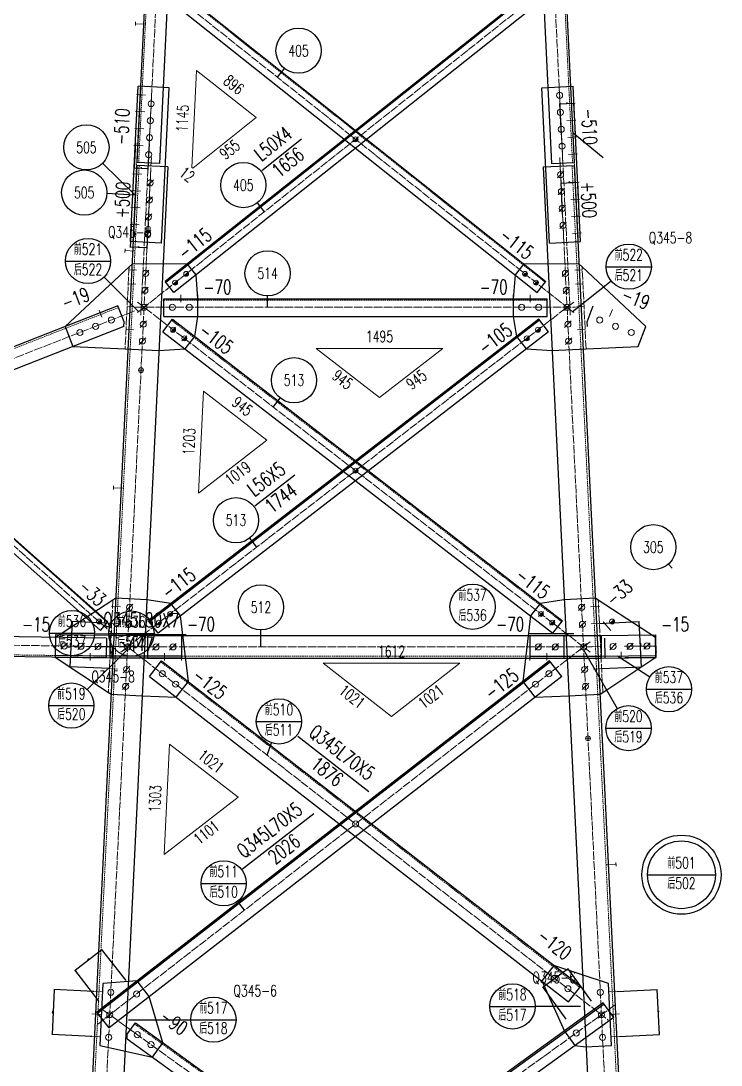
# Model space of a CAD drawing. Header units: millimetres. Extents: x -30246 to 2574, y -687 to 14024.
# Drawn here: x -25378 to -22903, y 3045 to 6739 of the extents above; entities that cross this region are included whole.
import ezdxf
from ezdxf.enums import TextEntityAlignment as Align

# ---------------------------------------------------------------- set-up
doc = ezdxf.new("R2010")
doc.units = ezdxf.units.MM
doc.header["$LTSCALE"] = 20
doc.header["$PDMODE"] = 1
doc.linetypes.add('DASHDOT2X', pattern=[1.75, 1.5, -0.125, 0, -0.125])
doc.linetypes.add('HIDDEN', pattern=[0.375, 0.25, -0.125])
for name, color, linetype, lineweight in [('1', 7, 'Continuous', 25), ('10', 7, 'DASHDOT2X', 13), ('11', 1, 'Continuous', 13), ('2', 1, 'HIDDEN', 13), ('5', 7, 'Continuous', 13), ('6', 30, 'Continuous', 13), ('7', 3, 'DASHDOT2X', 13), ('8', 6, 'DASHDOT2X', 13)]:
    doc.layers.add(name, color=color, linetype=linetype, lineweight=lineweight)
doc.styles.get("Standard").update_dxf_attribs({"font": 'simplex', "width": 0.7, "bigfont": 'gbhzfs.shx'})
doc.dimstyles.new('dimStyle3', dxfattribs={"dimtxt": 2.5, "dimasz": 1, "dimexe": 1.25, "dimexo": 0, "dimgap": 0.63, "dimtad": 1, "dimzin": 0, "dimdsep": 46, "dimtxsty": 'standard', "dimblk": 'ARCHTICK', "dimblk1": 'ARCHTICK', "dimblk2": 'ARCHTICK', "dimcen": 0.09, "dimadec": 0, "dimazin": 0, "dimtfac": 1, "dimtdec": 1, "dimtmove": 2, "dimatfit": 3, "dimfxl": 0, "dimtolj": 1, "dimtzin": 0, "dimarcsym": 0})
doc.dimstyles.get("Standard").update_dxf_attribs({"dimtxt": 2.5, "dimasz": 1, "dimexe": 1.25, "dimexo": 0, "dimgap": 0.63, "dimtad": 1, "dimzin": 0, "dimdsep": 46, "dimtxsty": 'standard', "dimblk": 'ARCHTICK', "dimblk1": 'ARCHTICK', "dimblk2": 'ARCHTICK', "dimcen": 0.09, "dimadec": 0, "dimazin": 0, "dimtfac": 1, "dimtdec": 1, "dimtix": 1, "dimtmove": 2, "dimatfit": 3, "dimfxl": 0, "dimtolj": 1, "dimtzin": 0, "dimarcsym": 0})

# ---------------------------------------------------------------- blocks, each defined once
blk = doc.blocks.new('_ArchTick')
at = {"color": 0, "linetype": 'ByBlock', "const_width": 0.15}
blk.add_lwpolyline([(-0.5, -0.5), (0.5, 0.5)], dxfattribs=at)
blk = doc.blocks.new('*D21')
at = {"layer": '11', "color": 0, "lineweight": -2}
for p, q in [((-24986.6, 6028.9), (-24991, 5937.7)), ((-24927.7, 6026), (-24932.1, 5934.9)), ((-24932, 5936.1), (-24991, 5939))]:
    blk.add_line(p, q, dxfattribs=at)
at = {"layer": 'Defpoints', "color": 0}
for p in [(-24986.6, 6028.9), (-24927.7, 6026), (-24991, 5939)]:
    blk.add_point(p, dxfattribs=at)
at = {"layer": '11', "color": 0, "lineweight": -2}
for p, rotation in [((-24991, 5939), 177.2216776557012), ((-24932, 5936.1), 357.2216776557012)]:
    blk.add_blockref('_ArchTick', p, dxfattribs=dict(at, rotation=rotation))
at = {"layer": '11', "color": 0, "insert": (-24961.4, 5939.4), "char_height": 2.5, "attachment_point": 5, "rotation": 357.2217}
blk.add_mtext('\\A1;59', dxfattribs=at)
blk = doc.blocks.new('*D22')
at = {"layer": '11', "color": 0, "lineweight": -2}
for p, q in [((-24973, 6308.5), (-24977.4, 6217.4)), ((-24924.1, 6306.2), (-24928.5, 6215)), ((-24928.5, 6216.3), (-24977.4, 6218.7))]:
    blk.add_line(p, q, dxfattribs=at)
at = {"layer": 'Defpoints', "color": 0}
for p in [(-24973, 6308.5), (-24924.1, 6306.2), (-24977.4, 6218.7)]:
    blk.add_point(p, dxfattribs=at)
at = {"layer": '11', "color": 0, "lineweight": -2}
for p, rotation in [((-24977.4, 6218.7), 177.2216776557026), ((-24928.5, 6216.3), 357.2216776557025)]:
    blk.add_blockref('_ArchTick', p, dxfattribs=dict(at, rotation=rotation))
at = {"layer": '11', "color": 0, "insert": (-24952.8, 6219.3), "char_height": 2.5, "attachment_point": 5, "rotation": 357.2217}
blk.add_mtext('\\A1;49', dxfattribs=at)
blk = doc.blocks.new('*D30')
at = {"layer": '11', "color": 0, "lineweight": -2}
for p, q in [((-25145.3, 4527), (-25054, 4525.7)), ((-25055.3, 4525.7), (-25055.8, 4485.7)), ((-25145.9, 4487), (-25054.6, 4485.7))]:
    blk.add_line(p, q, dxfattribs=at)
at = {"layer": 'Defpoints', "color": 0}
for p in [(-25145.3, 4527), (-25145.9, 4487), (-25055.8, 4485.7)]:
    blk.add_point(p, dxfattribs=at)
at = {"layer": '11', "color": 0, "lineweight": -2}
for p, rotation in [((-25055.3, 4525.7), 89.18627831523537), ((-25055.8, 4485.7), 269.1862783152354)]:
    blk.add_blockref('_ArchTick', p, dxfattribs=dict(at, rotation=rotation))
at = {"layer": '11', "color": 0, "insert": (-25057.4, 4505.7), "char_height": 2.5, "attachment_point": 5, "rotation": 89.1863}
blk.add_mtext('\\A1;40', dxfattribs=at)
blk = doc.blocks.new('*D35')
at = {"layer": '11', "color": 0, "lineweight": -2}
for p, q in [((-24986.6, 6028.9), (-24991, 5937.7)), ((-24927.7, 6026), (-24932.1, 5934.9)), ((-24932, 5936.1), (-24991, 5939))]:
    blk.add_line(p, q, dxfattribs=at)
at = {"layer": 'Defpoints', "color": 0}
for p in [(-24986.6, 6028.9), (-24927.7, 6026), (-24991, 5939)]:
    blk.add_point(p, dxfattribs=at)
at = {"layer": '11', "color": 0, "lineweight": -2}
for p, rotation in [((-24991, 5939), 177.2216776557012), ((-24932, 5936.1), 357.2216776557012)]:
    blk.add_blockref('_ArchTick', p, dxfattribs=dict(at, rotation=rotation))
at = {"layer": '11', "color": 0, "insert": (-24961.4, 5939.4), "char_height": 2.5, "attachment_point": 5, "rotation": 357.2217}
blk.add_mtext('\\A1;59', dxfattribs=at)
blk = doc.blocks.new('*D36')
at = {"layer": '11', "color": 0, "lineweight": -2}
for p, q in [((-24973, 6308.5), (-24977.4, 6217.4)), ((-24924.1, 6306.2), (-24928.5, 6215)), ((-24928.5, 6216.3), (-24977.4, 6218.7))]:
    blk.add_line(p, q, dxfattribs=at)
at = {"layer": 'Defpoints', "color": 0}
for p in [(-24973, 6308.5), (-24924.1, 6306.2), (-24977.4, 6218.7)]:
    blk.add_point(p, dxfattribs=at)
at = {"layer": '11', "color": 0, "lineweight": -2}
for p, rotation in [((-24977.4, 6218.7), 177.2216776557026), ((-24928.5, 6216.3), 357.2216776557025)]:
    blk.add_blockref('_ArchTick', p, dxfattribs=dict(at, rotation=rotation))
at = {"layer": '11', "color": 0, "insert": (-24952.8, 6219.3), "char_height": 2.5, "attachment_point": 5, "rotation": 357.2217}
blk.add_mtext('\\A1;49', dxfattribs=at)
blk = doc.blocks.new('LS_SIDE')
blk.add_line((-1, 0), (2, 0))
blk = doc.blocks.new('M20X55')
blk.add_line((-1.06, -1.06), (1.06, 1.06))
blk.add_circle((0, 0), 1)
blk = doc.blocks.new('M20X45')
blk.add_circle((0, 0), 1)
blk = doc.blocks.new('M16X40')
blk.add_line((-0.71, -0.71), (0.71, 0.71))
blk.add_circle((0, 0), 1)
for radius in [0.8, 0.6, 0.4, 0.2]:
    blk.add_arc((0, 0), radius, 225, 45)
blk = doc.blocks.new('M16X50')
blk.add_line((-1, -1), (1, 1))
blk.add_circle((0, 0), 1)
for radius in [0.8, 0.6, 0.4, 0.2]:
    blk.add_arc((0, 0), radius, 225, 45)
blk = doc.blocks.new('NAIL_SIDE')
for p, q in [((0, 0), (4, 0)), ((4, 0.75), (4, -0.75))]:
    blk.add_line(p, q)
blk = doc.blocks.new('NAIL_FRONT')
for p, q in [((-1, 0), (1, 0)), ((0, 0), (0, -1))]:
    blk.add_line(p, q)
blk.add_circle((0, 0), 1)
blk = doc.blocks.new('*D65')
at = {"layer": '11', "color": 0, "lineweight": -2}
for p, q in [((-25196.4, 4614.6), (-25204.2, 4454.7)), ((-25056.6, 4607.8), (-25197.7, 4614.6)), ((-25064.3, 4448), (-25205.4, 4454.8))]:
    blk.add_line(p, q, dxfattribs=at)
at = {"layer": 'Defpoints', "color": 0}
for p in [(-25056.6, 4607.8), (-25204.2, 4454.7), (-25064.3, 4448)]:
    blk.add_point(p, dxfattribs=at)
at = {"layer": '11', "color": 0, "lineweight": -2}
for p, rotation in [((-25196.4, 4614.6), 87.22167601369665), ((-25204.2, 4454.7), 267.2216760136966)]:
    blk.add_blockref('_ArchTick', p, dxfattribs=dict(at, rotation=rotation))
at = {"layer": '11', "color": 0, "insert": (-25202.2, 4534.7), "char_height": 2.5, "attachment_point": 5, "rotation": 87.2217}
blk.add_mtext('\\A1;80×2', dxfattribs=at)
blk = doc.blocks.new('*D71')
at = {"layer": '11', "color": 0, "lineweight": -2}
for p, q in [((-23332.9, 4607.8), (-23191.8, 4614.6)), ((-23193, 4614.6), (-23185.3, 4454.7)), ((-23325.1, 4448), (-23184, 4454.8))]:
    blk.add_line(p, q, dxfattribs=at)
at = {"layer": 'Defpoints', "color": 0}
for p in [(-23332.9, 4607.8), (-23325.1, 4448), (-23185.3, 4454.7)]:
    blk.add_point(p, dxfattribs=at)
at = {"layer": '11', "color": 0, "lineweight": -2}
for p, rotation in [((-23193, 4614.6), 92.77832398630339), ((-23185.3, 4454.7), 272.7783239863034)]:
    blk.add_blockref('_ArchTick', p, dxfattribs=dict(at, rotation=rotation))
at = {"layer": '11', "color": 0, "insert": (-23187.2, 4534.7), "char_height": 2.5, "attachment_point": 5, "rotation": 272.7783}
blk.add_mtext('\\A1;80×2', dxfattribs=at)
blk = doc.blocks.new('*D74')
at = {"layer": '11', "color": 0, "lineweight": -2}
for p, q in [((-25259.6, 3313), (-25267.3, 3153.2)), ((-25119.7, 3306.2), (-25260.8, 3313.1)), ((-25127.5, 3146.4), (-25268.6, 3153.3))]:
    blk.add_line(p, q, dxfattribs=at)
at = {"layer": 'Defpoints', "color": 0}
for p in [(-25119.7, 3306.2), (-25267.3, 3153.2), (-25127.5, 3146.4)]:
    blk.add_point(p, dxfattribs=at)
at = {"layer": '11', "color": 0, "lineweight": -2}
for p, rotation in [((-25259.6, 3313), 87.22167601369665), ((-25267.3, 3153.2), 267.2216760136966)]:
    blk.add_blockref('_ArchTick', p, dxfattribs=dict(at, rotation=rotation))
at = {"layer": '11', "color": 0, "insert": (-25265.4, 3233.2), "char_height": 2.5, "attachment_point": 5, "rotation": 87.2217}
blk.add_mtext('\\A1;80×2', dxfattribs=at)
blk = doc.blocks.new('*D83')
at = {"layer": '11', "color": 0, "lineweight": -2}
for p, q in [((-23269.7, 3306.2), (-23128.6, 3313.1)), ((-23129.9, 3313), (-23122.1, 3153.2)), ((-23262, 3146.4), (-23120.9, 3153.3))]:
    blk.add_line(p, q, dxfattribs=at)
at = {"layer": 'Defpoints', "color": 0}
for p in [(-23269.7, 3306.2), (-23262, 3146.4), (-23122.1, 3153.2)]:
    blk.add_point(p, dxfattribs=at)
at = {"layer": '11', "color": 0, "lineweight": -2}
for p, rotation in [((-23129.9, 3313), 92.77832398630339), ((-23122.1, 3153.2), 272.7783239863034)]:
    blk.add_blockref('_ArchTick', p, dxfattribs=dict(at, rotation=rotation))
at = {"layer": '11', "color": 0, "insert": (-23124.1, 3233.2), "char_height": 2.5, "attachment_point": 5, "rotation": 272.7783}
blk.add_mtext('\\A1;80×2', dxfattribs=at)
blk = doc.blocks.new('*D84')
at = {"layer": '11', "color": 0, "lineweight": -2}
for p, q in [((-23442.9, 3385.5), (-23532.1, 3321.1)), ((-23360.9, 3272.1), (-23443.6, 3386.5)), ((-23450.1, 3207.6), (-23532.8, 3322.1))]:
    blk.add_line(p, q, dxfattribs=at)
at = {"layer": 'Defpoints', "color": 0}
for p in [(-23532.1, 3321.1), (-23360.9, 3272.1), (-23450.1, 3207.6)]:
    blk.add_point(p, dxfattribs=at)
at = {"layer": '11', "color": 0, "lineweight": -2}
for p, rotation in [((-23442.9, 3385.5), 35.85329958112441), ((-23532.1, 3321.1), 215.8532995811244)]:
    blk.add_blockref('_ArchTick', p, dxfattribs=dict(at, rotation=rotation))
at = {"layer": '11', "color": 0, "insert": (-23488.6, 3354.8), "char_height": 2.5, "attachment_point": 5, "rotation": 35.8533}
blk.add_mtext('\\A1;110', dxfattribs=at)

msp = doc.modelspace()

# ---------------------------------------------------------------- linework, layer by layer
at = {"layer": '1'}
for p, q in [((-24733.22436, 11064.53196), (-24967.44143, 6238.19411)), ((-24653.31839, 11060.65421), (-24887.53547, 6234.31635)), ((-23736.13657, 11060.65421), (-23501.9195, 6234.31635)), ((-23656.23061, 11064.53196), (-23422.01353, 6238.19411)), ((-23571.28554, 6847.772), (-24867.7319, 5817.49111)), ((-23568.79691, 6844.64044), (-24865.24326, 5814.35955)), ((-24818.16137, 6847.77164), (-23521.71255, 5817.49057)), ((-24849.26933, 6808.62711), (-23552.82051, 5778.34603)), ((-23540.17759, 6808.62747), (-24836.62395, 5778.34658)), ((-24471.00754, 6539.95738), (-24446.12118, 6571.27301)), ((-24989.98226, 5958.95847), (-24963.32273, 6508.31197)), ((-24989.98226, 5958.95847), (-24963.32273, 6508.31197)), ((-24853.45203, 6502.98007), (-24963.32273, 6508.31197)), ((-24853.45203, 6502.98007), (-24963.32273, 6508.31197)), ((-24880.11156, 5953.62657), (-24853.45203, 6502.98007)), ((-24880.11156, 5953.62657), (-24853.45203, 6502.98007)), ((-23536.00294, 6502.98007), (-23426.13224, 6508.31197)), ((-23536.00294, 6502.98007), (-23426.13224, 6508.31197)), ((-23509.34341, 5953.62657), (-23536.00294, 6502.98007)), ((-23509.34341, 5953.62657), (-23536.00294, 6502.98007)), ((-23399.47271, 5958.95847), (-23426.13224, 6508.31197)), ((-23399.47271, 5958.95847), (-23426.13224, 6508.31197)), ((-24525.76837, 6210.59345), (-24385.63101, 6321.96006)), ((-23426.12497, 6343.11815), (-23319.39001, 6255.87413)), ((-23426.12497, 6343.11815), (-23319.39001, 6255.87413)), ((-24967.92615, 6228.20586), (-25244.10393, 537.21492)), ((-24858.05545, 6222.87395), (-25134.23323, 531.88301)), ((-24973.99381, 6123.37675), (-25088.8805, 6235.92871)), ((-24858.05545, 6222.87395), (-24967.92615, 6228.20586)), ((-24887.53547, 6234.31635), (-24967.44143, 6238.19411)), ((-23531.39951, 6222.87395), (-23421.52881, 6228.20586)), ((-23531.39951, 6222.87395), (-23255.22174, 531.88301)), ((-23501.9195, 6234.31635), (-23422.01353, 6238.19411)), ((-23421.52881, 6228.20586), (-23145.35104, 537.21492)), ((-24973.99381, 6123.37675), (-25073.87626, 6128.22394)), ((-24516.87197, 6064.38519), (-24541.75836, 6095.7008)), ((-24880.11156, 5953.62657), (-24989.98226, 5958.95847)), ((-24880.11156, 5953.62657), (-24989.98226, 5958.95847)), ((-23509.34341, 5953.62657), (-23399.47271, 5958.95847)), ((-23509.34341, 5953.62657), (-23399.47271, 5958.95847)), ((-25220.42784, 5889.83567), (-25060.42784, 5889.83567)), ((-24984.89132, 5878.61727), (-24995.3783, 5868.82501)), ((-24789.45334, 5879.70649), (-24984.89132, 5878.61727)), ((-24758.34538, 5840.56195), (-24789.45334, 5879.70649)), ((-23600.00163, 5879.70649), (-23631.10959, 5840.56195)), ((-23404.56365, 5878.61727), (-23600.00163, 5879.70649)), ((-23394.07667, 5868.82501), (-23404.56365, 5878.61727)), ((-24995.3783, 5868.82501), (-25221.23453, 5657.93082)), ((-24752.22088, 5756.36999), (-24758.34538, 5840.56195)), ((-23631.10959, 5840.56195), (-23637.23409, 5756.36999)), ((-23168.22043, 5657.93082), (-23394.07667, 5868.82501)), ((-23309.02713, 5869.83567), (-23149.02713, 5869.83567)), ((-24960.42784, 5709.83567), (-25083.8593, 5833.26713)), ((-24836.62395, 5778.34658), (-24867.7319, 5817.49111)), ((-23552.82051, 5778.34603), (-23521.71255, 5817.49057)), ((-23429.02713, 5709.83567), (-23291.49663, 5819.86007)), ((-24505.72484, 5726.36999), (-24505.72484, 5766.36999)), ((-25034.90241, 5730.84684), (-27771.83954, 4655.59176)), ((-25013.10053, 5674.98069), (-25034.90241, 5730.84684)), ((-24872.22088, 5756.36999), (-23517.23409, 5756.36999)), ((-24872.22088, 5693.36999), (-24872.22088, 5756.36999)), ((-24752.22088, 5693.36999), (-24752.22088, 5756.36999)), ((-23637.23409, 5756.36999), (-23637.23409, 5693.36999)), ((-23517.23409, 5693.36999), (-23517.23409, 5756.36999)), ((-23376.35444, 5674.98069), (-23354.55256, 5730.84684)), ((-24872.22088, 5693.36999), (-23517.23409, 5693.36999)), ((-24762.9521, 5623.07431), (-24752.22088, 5693.36999)), ((-23637.23409, 5693.36999), (-23626.50287, 5623.07431)), ((-25014.14886, 5658.46099), (-27700.95243, 4602.90178)), ((-25221.23453, 5657.93082), (-25193.88921, 5588.09363)), ((-25014.14886, 5658.46099), (-25013.10053, 5674.98069)), ((-23547.42012, 5684.27772), (-24926.68976, 4617.461)), ((-23544.36106, 5680.32271), (-24923.6307, 4613.50599)), ((-24876.29636, 5639.98158), (-24842.03485, 5684.27772)), ((-24842.03485, 5684.27772), (-23462.76521, 4617.461)), ((-23513.15861, 5639.98158), (-23547.42012, 5684.27772)), ((-23375.30611, 5658.46099), (-23376.35444, 5674.98069)), ((-23195.56575, 5588.09363), (-23168.22043, 5657.93082)), ((-23513.15861, 5639.98158), (-24892.42825, 4573.16485)), ((-24876.29636, 5639.98158), (-23497.02672, 4573.16485)), ((-24797.2134, 5578.77843), (-24762.9521, 5623.07431)), ((-23626.50287, 5623.07431), (-23592.24157, 5578.77843)), ((-25193.88921, 5588.09363), (-25009.4271, 5579.33162)), ((-25009.4271, 5579.33162), (-24889.56219, 5573.638)), ((-24889.56219, 5573.638), (-24797.2134, 5578.77843)), ((-23592.24157, 5578.77843), (-23499.89278, 5573.638)), ((-23499.89278, 5573.638), (-23380.02786, 5579.33162)), ((-23380.02786, 5579.33162), (-23195.56575, 5588.09363)), ((-24485.72584, 5373.28708), (-24461.25333, 5404.92719)), ((-25927.1831, 5371.69481), (-25072.10563, 4610.72732)), ((-25925.19764, 5373.93968), (-25070.12016, 4612.97219)), ((-25951.6705, 5344.00813), (-25096.59303, 4583.04064)), ((-24551.00259, 5024.34995), (-24409.41312, 5133.86444)), ((-24544.02927, 4878.03736), (-24568.50178, 4909.67747)), ((-23075.7356, 4803.01542), (-23089.03165, 4817.9558)), ((-25042.22531, 4697.17822), (-25052.56379, 4690.44581)), ((-24932.35461, 4691.84631), (-25042.22531, 4697.17822)), ((-24847.5895, 4678.64228), (-24932.35461, 4691.84631)), ((-23457.10036, 4691.84631), (-23541.86547, 4678.64228)), ((-23347.22966, 4697.17822), (-23457.10036, 4691.84631)), ((-23336.89118, 4690.44581), (-23347.22966, 4697.17822)), ((-25052.56379, 4690.44581), (-25255.11153, 4558.54696)), ((-24813.32799, 4634.34613), (-24847.5895, 4678.64228)), ((-23541.86547, 4678.64228), (-23576.12698, 4634.34613)), ((-23134.34343, 4558.54696), (-23336.89118, 4690.44581)), ((-24892.42825, 4573.16485), (-24926.68976, 4617.461)), ((-24785.60094, 4402.23387), (-24813.32799, 4634.34613)), ((-23576.12698, 4634.34613), (-23603.85403, 4402.23387)), ((-23497.02672, 4573.16485), (-23462.76521, 4617.461)), ((-25075.08089, 4556.00706), (-28096.24026, 4598.28609)), ((-25096.59303, 4583.04064), (-25070.12016, 4612.97219)), ((-24529.04621, 4524.95446), (-24529.04621, 4584.95446)), ((-23292.86194, 4583.04064), (-23319.3348, 4612.97219)), ((-25277.04094, 4573.84038), (-25117.04094, 4573.84038)), ((-25255.14171, 4567.65251), (-25256.27784, 4487.66086)), ((-25255.11153, 4558.54696), (-25256.09835, 4488.55391)), ((-25061.74821, 4564.9461), (-25255.14171, 4567.65251)), ((-25113.04917, 4572.66497), (-24794.0804, 4568.20122)), ((-25075.08089, 4556.00706), (-25076.075, 4486.01437)), ((-25067.13434, 4571.95446), (-24907.13434, 4571.95446)), ((-24810.38434, 4564.95446), (-25062.88434, 4564.95446)), ((-25062.88434, 4564.95446), (-25062.88434, 4484.95446)), ((-25061.74821, 4564.9461), (-25062.88434, 4484.95446)), ((-24930.5243, 4564.95446), (-23458.93066, 4564.95446)), ((-24930.5243, 4564.95446), (-24930.5243, 4484.95446)), ((-24810.38434, 4564.95446), (-24810.38434, 4484.95446)), ((-23583.32063, 4571.95446), (-23423.32063, 4571.95446)), ((-23579.07063, 4564.95446), (-23326.57063, 4564.95446)), ((-23579.07063, 4564.95446), (-23579.07063, 4484.95446)), ((-23458.93066, 4564.95446), (-23458.93066, 4484.95446)), ((-23327.70676, 4564.9461), (-23134.31326, 4567.65251)), ((-23327.70676, 4564.9461), (-23326.57063, 4484.95446)), ((-23326.57063, 4564.95446), (-23326.57063, 4484.95446)), ((-23314.37408, 4556.00706), (-23313.37996, 4486.01437)), ((-23133.35661, 4488.55391), (-23134.34343, 4558.54696)), ((-23134.31326, 4567.65251), (-23133.17713, 4487.66086)), ((-25076.075, 4486.01437), (-28097.23437, 4528.2934)), ((-24999.44234, 4517.36494), (-25142.87379, 4373.93348)), ((-23390.01263, 4517.36494), (-23269.70375, 4306.82439)), ((-25062.88434, 4484.95446), (-25256.27784, 4487.66086)), ((-25062.78493, 4491.95372), (-25256.17843, 4494.66013)), ((-25256.09835, 4488.55391), (-25068.4052, 4364.01375)), ((-23509.11598, 4475.88587), (-25108.8581, 3232.64744)), ((-23506.04783, 4471.93791), (-25105.78995, 3228.69948)), ((-24810.38434, 4491.95446), (-25062.88434, 4491.95446)), ((-24810.38434, 4484.95446), (-25062.88434, 4484.95446)), ((-24930.5243, 4484.95446), (-23458.93066, 4484.95446)), ((-24923.30225, 4420.61484), (-24880.34809, 4475.88635)), ((-24880.34809, 4475.88635), (-23399.0427, 3324.69242)), ((-23579.07063, 4491.95446), (-23326.57063, 4491.95446)), ((-23579.07063, 4484.95446), (-23326.57063, 4484.95446)), ((-23466.16183, 4420.61437), (-23509.11598, 4475.88587)), ((-23326.67004, 4491.95372), (-23133.27654, 4494.66013)), ((-23326.57063, 4484.95446), (-23133.17713, 4487.66086)), ((-23321.04977, 4364.01375), (-23133.35661, 4488.55391)), ((-23268.65199, 4492.76565), (-23154.16892, 4418.73637)), ((-23466.16183, 4420.61437), (-25065.90395, 3177.37594)), ((-24923.30225, 4420.61484), (-23441.99686, 3269.42091)), ((-24828.55501, 4346.96246), (-24785.60094, 4402.23387)), ((-23603.85403, 4402.23387), (-23560.89996, 4346.96246)), ((-25068.4052, 4364.01375), (-25058.70575, 4357.57788)), ((-23330.74921, 4357.57788), (-23321.04977, 4364.01375)), ((-23166.99046, 4375.29612), (-23006.99046, 4375.29612)), ((-25058.70575, 4357.57788), (-24948.83505, 4352.24597)), ((-24948.83505, 4352.24597), (-24828.55501, 4346.96246)), ((-23560.89996, 4346.96246), (-23440.61991, 4352.24597)), ((-23440.61991, 4352.24597), (-23330.74921, 4357.57788)), ((-25279.44234, 4317.36494), (-25119.44234, 4317.36494)), ((-24545.52073, 4261.15438), (-24385.52073, 4261.15438)), ((-23310.01263, 4237.36494), (-23150.01263, 4237.36494)), ((-24507.57271, 4141.85798), (-24492.11674, 4185.70471)), ((-24399.19492, 4209.60938), (-24147.31474, 4013.86114)), ((-24594.63377, 3739.92697), (-24342.75371, 3935.67537)), ((-23162.78263, 3718.87271), (-22922.78263, 3718.87271)), ((-24740.95955, 3688.38193), (-24580.95955, 3688.38193)), ((-24587.32379, 3593.63081), (-24611.86904, 3625.21452)), ((-23493.79387, 3398.32812), (-23536.74803, 3343.05661)), ((-23301.13579, 3334.74582), (-23493.79387, 3398.32812)), ((-25088.31918, 3334.74582), (-25098.98299, 3115.00442)), ((-24966.70209, 3343.11927), (-25088.31918, 3334.74582)), ((-24923.74778, 3287.84756), (-24966.70209, 3343.11927)), ((-23536.74803, 3343.05661), (-23456.81165, 3165.72402)), ((-23441.99686, 3269.42091), (-23399.0427, 3324.69242)), ((-23290.47197, 3115.00442), (-23301.13579, 3334.74582)), ((-24875.90612, 3124.73669), (-24923.74778, 3287.84756)), ((-23319.02448, 3265.30791), (-25168.73534, 1928.63161)), ((-23316.09591, 3261.25532), (-25165.80678, 1924.57901)), ((-23720.07602, 3253.06056), (-23560.07602, 3253.06056)), ((-23400.07602, 3253.06056), (-23560.07602, 3253.06056)), ((-23282.12453, 3214.24526), (-23319.02448, 3265.30791)), ((-23282.12453, 3214.24526), (-25131.8354, 1877.56896)), ((-25065.90395, 3177.37594), (-25108.8581, 3232.64744)), ((-25001.86826, 3155.3069), (-24973.16831, 3195.0223)), ((-24997.08422, 3206.05789), (-24777.08422, 3206.05789)), ((-24973.16831, 3195.0223), (-23338.24477, 2013.56005)), ((-24777.08422, 3206.05789), (-24617.08422, 3206.05789)), ((-25001.96307, 3138.10251), (-25001.86826, 3155.3069)), ((-23456.81165, 3165.72402), (-23419.90341, 3114.64989)), ((-25098.98299, 3115.00442), (-24912.80607, 3073.67404)), ((-25001.96307, 3138.10251), (-23375.14471, 1962.4974)), ((-24912.80607, 3073.67404), (-24875.90612, 3124.73669)), ((-23419.90341, 3114.64989), (-23380.36618, 3110.64194)), ((-23380.36618, 3110.64194), (-23290.47197, 3115.00442))]:
    msp.add_line(p, q, dxfattribs=at)
for centre, radius in [((-24396.34844, 6633.90428), 80), ((-25146.02673, 6291.91361), 80), ((-25153.78223, 6132.10169), 80), ((-24591.53115, 6158.33202), 80), ((-25140.42784, 5889.83567), 80), ((-23229.02713, 5869.83567), 80), ((-24505.72484, 5846.36999), 80), ((-24412.30831, 5468.2074), 80), ((-24617.44681, 4972.95767), 80), ((-23142.21583, 4877.71735), 80), ((-24529.04621, 4664.95446), 80), ((-23781.2499, 4666.78004), 80), ((-25197.04094, 4573.84038), 80), ((-24987.13434, 4571.95446), 80), ((-23086.99046, 4375.29612), 80), ((-25199.44234, 4317.36494), 80), ((-24465.52073, 4261.15438), 80), ((-23230.01263, 4237.36494), 80), ((-23042.78263, 3718.87271), 140), ((-23042.78263, 3718.87271), 120), ((-24660.95955, 3688.38193), 80), ((-23640.07602, 3253.06056), 80), ((-24697.08422, 3206.05789), 80)]:
    msp.add_circle(centre, radius, dxfattribs=at)
at = {"layer": '10'}
for p, q in [((-23461.72445, 6231.26109), (-23475.53893, 6515.92609)), ((-23461.72445, 6231.26109), (-23475.53893, 6515.92609)), ((-24929.18455, 6201.29635), (-24915.37006, 6485.96135)), ((-24929.18455, 6201.29635), (-24915.37006, 6485.96135)), ((-24932.76843, 5921.14076), (-24918.95395, 6205.80575)), ((-24932.76843, 5921.14076), (-24918.95395, 6205.80575)), ((-23458.14054, 5951.1055), (-23471.95502, 6235.7705)), ((-23458.14054, 5951.1055), (-23471.95502, 6235.7705))]:
    msp.add_line(p, q, dxfattribs=at)
at = {"layer": '2'}
for p, q in [((-24727.23141, 11064.24113), (-24961.44849, 6237.90327)), ((-23662.22356, 11064.24113), (-23428.00648, 6237.90327)), ((-24820.65001, 6844.64008), (-23524.20119, 5814.359)), ((-24981.99167, 5958.5707), (-24955.33214, 6507.9242)), ((-24981.99167, 5958.5707), (-24955.33214, 6507.9242)), ((-23407.4633, 5958.5707), (-23434.12283, 6507.9242)), ((-23407.4633, 5958.5707), (-23434.12283, 6507.9242)), ((-24959.93556, 6227.81808), (-25236.11334, 536.82714)), ((-23429.51941, 6227.81808), (-23153.34163, 536.82714)), ((-24872.22088, 5751.36999), (-23517.23409, 5751.36999)), ((-25032.72222, 5725.26022), (-27769.65935, 4650.00514)), ((-24845.09391, 5680.32271), (-23465.82427, 4613.50599)), ((-25075.9898, 4492.01374), (-28097.14916, 4534.29277)), ((-24930.5243, 4491.95446), (-23458.93066, 4491.95446)), ((-24883.41625, 4471.93839), (-23402.11086, 3320.74445)), ((-24976.09687, 3190.96971), (-23341.17333, 2009.50746))]:
    msp.add_line(p, q, dxfattribs=at)
at = {"layer": '6'}
for points in [[(-24756.47889, 6564.28913), (-24773.13604, 6221.04758), (-24770.24117, 6218.8085), (-24545.99185, 6397.01618)], [(-23885.86126, 5580.8836), (-24334.3543, 5580.8836), (-24110.10927, 5407.43562)], [(-24732.62092, 5429.47144), (-24750.11346, 5069.04796), (-24508.37442, 5256.02464)], [(-23825.80398, 4467.00863), (-24309.27949, 4467.00863), (-24067.54158, 4279.14243)], [(-24851.88855, 4181.22193), (-24870.83709, 3790.76345), (-24610.15064, 3993.35574)]]:
    msp.add_lwpolyline(points, close=True, dxfattribs=at)
at = {"layer": '7'}
for p, q in [((-24691.81722, 11092.55782), (-24953.66328, 5696.88997)), ((-23697.63775, 11092.55782), (-23435.79169, 5696.88997)), ((-23469.61369, 6896.63728), (-24965.69694, 5707.70572)), ((-24919.83333, 6896.63688), (-23423.74737, 5707.70522)), ((-24916.53077, 6255.747), (-25196.44088, 487.84657)), ((-23472.9242, 6255.747), (-23193.01408, 487.84657)), ((-23423.50401, 5744.72438), (-25024.25438, 4506.60007)), ((-24972.22088, 5726.36999), (-23417.23409, 5726.36999)), ((-24965.95095, 5744.72438), (-23365.20059, 4506.60007)), ((-24975.60299, 5713.33713), (-27925.14354, 4554.55696)), ((-25960.79345, 5378.87241), (-25036.40191, 4556.21956)), ((-25030.64762, 4525.38242), (-28126.57252, 4568.70774)), ((-23365.2521, 4543.36294), (-25111.06879, 3186.60276)), ((-25030.5243, 4524.95446), (-23358.93066, 4524.95446)), ((-25024.21209, 4543.36338), (-23302.08083, 3205.01203)), ((-23277.13753, 3258.56376), (-25175.47949, 1886.74466)), ((-25088.0019, 3240.99236), (-23238.29103, 1904.31606))]:
    msp.add_line(p, q, dxfattribs=at)
at = {"layer": '8'}
for p, q in [((-24995.3783, 5868.82501), (-25009.4271, 5579.33162)), ((-23380.02786, 5579.33162), (-23394.07667, 5868.82501)), ((-25052.56379, 4690.44581), (-25068.4052, 4364.01375)), ((-23321.04977, 4364.01375), (-23336.89118, 4690.44581))]:
    msp.add_line(p, q, dxfattribs=at)

# ---------------------------------------------------------------- block references
at = {"layer": '5'}
for name, p, xscale, yscale, zscale, rotation in [('NAIL_SIDE', (-24937.78942, 6727.33177), 8.749999999999996, 8.75, 8.75, 177.221676013692), ('LS_SIDE', (-24947.90982, 6477.5287), 10.75, 10.75000000000003, 10.75, 177.2216760136922), ('LS_SIDE', (-23440.09099, 6447.56396), 10.75, 10.75000000000003, 10.75, 2.778323986307838), ('LS_SIDE', (-24950.81813, 6417.59922), 10.75, 10.75000000000003, 10.75, 177.2216760136922), ('LS_SIDE', (-24953.72645, 6357.66975), 10.75, 10.75000000000003, 10.75, 177.2216760136922), ('LS_SIDE', (-23437.18268, 6387.63449), 10.75, 10.75000000000003, 10.75, 2.778323986307838), ('LS_SIDE', (-23434.27437, 6327.70502), 10.75, 10.75000000000003, 10.75, 2.778323986307838), ('LS_SIDE', (-24956.63476, 6297.74028), 10.75, 10.75000000000003, 10.75, 177.2216760136922), ('LS_SIDE', (-23431.36605, 6267.77554), 10.75, 10.75000000000003, 10.75, 2.778323986307838), ('LS_SIDE', (-24961.505, 6197.85894), 10.75, 10.75000000000003, 10.75, 177.2216760136922), ('LS_SIDE', (-23426.49581, 6167.89421), 10.75, 10.75000000000003, 10.75, 2.778323986307838), ('LS_SIDE', (-24964.41332, 6137.92947), 10.75, 10.75000000000003, 10.75, 177.2216760136922), ('LS_SIDE', (-23423.58749, 6107.96473), 10.75, 10.75000000000003, 10.75, 2.778323986307838), ('LS_SIDE', (-24967.32163, 6078), 10.75, 10.75000000000003, 10.75, 177.2216760136922), ('LS_SIDE', (-23420.67918, 6048.03526), 10.75, 10.75000000000003, 10.75, 2.778323986307838), ('LS_SIDE', (-24970.22995, 6018.07052), 10.75, 10.75000000000003, 10.75, 177.2216760136922), ('LS_SIDE', (-23417.77087, 5988.10579), 10.75, 10.75000000000003, 10.75, 2.778323986307838), ('NAIL_SIDE', (-24974.73783, 5925.17984), 8.749999999999996, 8.75, 8.75, 177.221676013692), ('LS_SIDE', (-24977.98545, 5858.2586), 8.749999999999996, 8.75, 8.75, 177.221676013692), ('LS_SIDE', (-23411.46952, 5858.2586), 8.750000000000005, 8.75, 8.75, 2.778323986308021), ('LS_SIDE', (-24980.40904, 5808.31737), 8.749999999999996, 8.75, 8.75, 177.221676013692), ('LS_SIDE', (-23409.04592, 5808.31737), 8.750000000000005, 8.75, 8.75, 2.778323986308021), ('LS_SIDE', (-24812.22088, 5752.83175), 8.75, 8.75, 8.75, 90), ('LS_SIDE', (-24752.22088, 5752.83175), 8.75, 8.75, 8.75, 90), ('LS_SIDE', (-23637.23409, 5752.83175), 8.75, 8.75, 8.75, 90), ('LS_SIDE', (-23577.23409, 5752.83175), 8.75, 8.75, 8.75, 90), ('LS_SIDE', (-24984.2868, 5728.41141), 8.749999999999996, 8.75, 8.75, 177.221676013692), ('LS_SIDE', (-23405.16817, 5728.41141), 8.750000000000005, 8.75, 8.75, 2.778323986308021), ('LS_SIDE', (-25094.69583, 5699.54289), 8.749999999999972, 8.75, 8.75, 111.6324663988119), ('LS_SIDE', (-23293.65431, 5702.32875), 8.749999999999975, 8.75, 8.75, 68.36753360118803), ('LS_SIDE', (-24988.16455, 5648.50544), 8.749999999999996, 8.75, 8.75, 177.221676013692), ('LS_SIDE', (-23401.29042, 5648.50544), 8.750000000000005, 8.75, 8.75, 2.778323986308021), ('NAIL_SIDE', (-25015.45423, 5086.16722), 8.749999999999996, 8.75, 8.75, 177.221676013692), ('LS_SIDE', (-25035.80416, 4666.83131), 10.75, 10.75000000000003, 10.75, 177.2216760136922), ('LS_SIDE', (-23353.65081, 4666.83131), 10.75, 10.75000000000003, 10.75, 2.778323986307838), ('LS_SIDE', (-25038.71247, 4606.90183), 10.75, 10.75000000000003, 10.75, 177.2216760136922), ('LS_SIDE', (-23350.7425, 4606.90183), 10.75, 10.75000000000003, 10.75, 2.778323986307838), ('LS_SIDE', (-25042.59022, 4526.99587), 10.75, 10.75000000000003, 10.75, 177.2216760136922), ('LS_SIDE', (-23346.86474, 4526.99587), 10.75, 10.75000000000003, 10.75, 2.778323986307838), ('LS_SIDE', (-23256.41175, 4498.50448), 8.750000000000016, 8.75, 8.75, 270.5846208223674), ('LS_SIDE', (-25202.86515, 4495.48594), 8.750000000000016, 8.75, 8.75, 269.4153791776326), ('LS_SIDE', (-25133.08399, 4494.5094), 8.750000000000016, 8.75, 8.75, 269.4153791776326), ('LS_SIDE', (-24870.5243, 4493.88737), 8.75, 8.75, 8.75, 270), ('LS_SIDE', (-24810.5243, 4493.88737), 8.75, 8.75, 8.75, 270), ('LS_SIDE', (-23578.93066, 4493.88737), 8.75, 8.75, 8.75, 270), ('LS_SIDE', (-23518.93066, 4493.88737), 8.75, 8.75, 8.75, 270), ('LS_SIDE', (-23186.58982, 4495.48594), 8.750000000000016, 8.75, 8.75, 270.5846208223674), ('LS_SIDE', (-25046.46798, 4447.08991), 10.75, 10.75000000000003, 10.75, 177.2216760136922), ('LS_SIDE', (-23342.98699, 4447.08991), 10.75, 10.75000000000003, 10.75, 2.778323986307838), ('NAIL_SIDE', (-23309.35433, 3754.0466), 8.750000000000005, 8.75, 8.75, 2.778323986308021), ('LS_SIDE', (-25101.87452, 3305.36834), 10.75, 10.75000000000003, 10.75, 177.2216760136922), ('LS_SIDE', (-23287.58045, 3305.36834), 10.75, 10.75000000000003, 10.75, 2.778323986307838), ('LS_SIDE', (-25105.75227, 3225.46237), 10.75, 10.75000000000003, 10.75, 177.2216760136922), ('LS_SIDE', (-23283.7027, 3225.46237), 10.75, 10.75000000000003, 10.75, 2.778323986307838), ('LS_SIDE', (-25109.63002, 3145.55641), 10.75, 10.75000000000003, 10.75, 177.2216760136922), ('LS_SIDE', (-23279.82495, 3145.55641), 10.75, 10.75000000000003, 10.75, 2.778323986307838)]:
    msp.add_blockref(name, p, dxfattribs=dict(at, xscale=xscale, yscale=yscale, zscale=zscale, rotation=rotation))
for name, p, xscale, yscale, zscale in [('M20X45', (-23473.59938, 6475.97314), 10.75, 10.75000000000003, 10.75), ('M20X45', (-24917.30973, 6446.0084), 10.75, 10.75000000000003, 10.75), ('M20X45', (-24920.21804, 6386.07893), 10.75, 10.75000000000003, 10.75), ('M20X45', (-23470.69108, 6416.04367), 10.75, 10.75000000000003, 10.75), ('M20X45', (-23467.78277, 6356.11419), 10.75, 10.75000000000003, 10.75), ('M20X45', (-24923.12636, 6326.14946), 10.75, 10.75000000000003, 10.75), ('M16X50', (-24194.71161, 6320.40081), 8.75, 8.75, 8.75), ('M20X45', (-23464.87445, 6296.18472), 10.75, 10.75000000000003, 10.75), ('M20X45', (-24926.03467, 6266.21998), 10.75, 10.75000000000003, 10.75), ('M20X55', (-23470.01551, 6195.81755), 10.75, 10.75000000000003, 10.75), ('M20X55', (-24920.89362, 6165.85281), 10.75, 10.75000000000003, 10.75), ('M20X55', (-23467.1072, 6135.88807), 10.75, 10.75000000000003, 10.75), ('M20X55', (-24923.80193, 6105.92334), 10.75, 10.75000000000003, 10.75), ('M20X55', (-23464.19888, 6075.9586), 10.75, 10.75000000000003, 10.75), ('M20X55', (-24926.71024, 6045.99386), 10.75, 10.75000000000003, 10.75), ('M20X55', (-23461.29057, 6016.02913), 10.75, 10.75000000000003, 10.75), ('M20X55', (-24929.61856, 5986.06439), 10.75, 10.75000000000003, 10.75), ('M20X55', (-24936.40462, 5846.22896), 10.75, 10.75000000000003, 10.75), ('M16X40', (-24793.47163, 5844.58024), 8.75, 8.75, 8.75), ('M16X40', (-23595.98334, 5844.58024), 8.75, 8.75, 8.75), ('M20X55', (-23453.05034, 5846.22896), 10.75, 10.75000000000003, 10.75), ('M16X40', (-24832.61617, 5813.47228), 8.75, 8.75, 8.75), ('M16X40', (-23556.8388, 5813.47228), 8.75, 8.75, 8.75), ('M20X55', (-24939.31294, 5786.29948), 10.75, 10.75000000000003, 10.75), ('M20X55', (-23450.14203, 5786.29948), 10.75, 10.75000000000003, 10.75), ('M20X55', (-24942.22125, 5726.37001), 10.75, 10.75000000000003, 10.75), ('M20X45', (-24842.22088, 5726.36999), 10.75, 10.75000000000003, 10.75), ('M20X45', (-24782.22088, 5726.36999), 10.75, 10.75000000000003, 10.75), ('M20X45', (-23607.23409, 5726.36999), 10.75, 10.75000000000003, 10.75), ('M20X45', (-23547.23409, 5726.36999), 10.75, 10.75000000000003, 10.75), ('M20X55', (-23447.23372, 5726.37001), 10.75, 10.75000000000003, 10.75), ('M20X45', (-25057.76418, 5680.85278), 10.75, 10.75000000000003, 10.75), ('M20X45', (-23331.69079, 5680.85278), 10.75, 10.75000000000003, 10.75), ('M20X45', (-25113.46813, 5658.96848), 10.75, 10.75000000000003, 10.75), ('M20X55', (-24945.12957, 5666.44054), 10.75, 10.75000000000003, 10.75), ('M16X50', (-24839.39054, 5646.83433), 8.75, 8.75, 8.75), ('M16X50', (-23550.06443, 5646.83433), 8.75, 8.75, 8.75), ('M20X55', (-23444.3254, 5666.44054), 10.75, 10.75000000000003, 10.75), ('M20X45', (-23275.98684, 5658.96848), 10.75, 10.75000000000003, 10.75), ('M20X45', (-25169.17208, 5637.08418), 10.75, 10.75000000000003, 10.75), ('M20X55', (-24948.03788, 5606.51106), 10.75, 10.75000000000003, 10.75), ('M16X50', (-24799.84041, 5616.24369), 8.75, 8.75, 8.75), ('M16X50', (-23589.61456, 5616.24369), 8.75, 8.75, 8.75), ('M20X55', (-23441.41709, 5606.51106), 10.75, 10.75000000000003, 10.75), ('M20X45', (-23220.28289, 5637.08418), 10.75, 10.75000000000003, 10.75), ('NAIL_FRONT', (-24953.03049, 5503.63214), 8.75, 8.75, 8.75), ('M16X50', (-24194.72748, 5148.21005), 8.75, 8.75, 8.75), ('M20X55', (-24993.73861, 4664.78991), 10.75, 10.75000000000003, 10.75), ('M20X55', (-23395.71636, 4664.78991), 10.75, 10.75000000000003, 10.75), ('M16X40', (-25101.34287, 4614.50609), 8.75, 8.75, 8.75), ('M16X50', (-24889.78394, 4610.60825), 8.75, 8.75, 8.75), ('M16X50', (-24850.23381, 4641.19889), 8.75, 8.75, 8.75), ('M16X50', (-23539.22116, 4641.19889), 8.75, 8.75, 8.75), ('M16X50', (-23499.67103, 4610.60825), 8.75, 8.75, 8.75), ('M16X40', (-23288.1121, 4614.50609), 8.75, 8.75, 8.75), ('M20X55', (-24996.64693, 4604.86044), 10.75, 10.75000000000003, 10.75), ('M20X55', (-23392.80804, 4604.86044), 10.75, 10.75000000000003, 10.75), ('M20X55', (-25224.57165, 4528.08015), 10.75, 10.75000000000003, 10.75), ('M20X55', (-25164.75923, 4527.24311), 10.75, 10.75000000000003, 10.75), ('M20X55', (-25104.94681, 4526.40608), 10.75, 10.75000000000003, 10.75), ('M20X55', (-25000.52468, 4524.95447), 10.75, 10.75000000000003, 10.75), ('M20X55', (-24900.5243, 4524.95446), 10.75, 10.75000000000003, 10.75), ('M20X55', (-24840.5243, 4524.95446), 10.75, 10.75000000000003, 10.75), ('M20X55', (-23548.93066, 4524.95446), 10.75, 10.75000000000003, 10.75), ('M20X55', (-23488.93066, 4524.95446), 10.75, 10.75000000000003, 10.75), ('M20X55', (-23388.93029, 4524.95447), 10.75, 10.75000000000003, 10.75), ('M20X55', (-23284.50816, 4526.40608), 10.75, 10.75000000000003, 10.75), ('M20X55', (-23224.69574, 4527.24311), 10.75, 10.75000000000003, 10.75), ('M20X55', (-23164.88332, 4528.08015), 10.75, 10.75000000000003, 10.75), ('M20X55', (-25004.40243, 4445.04851), 10.75, 10.75000000000003, 10.75), ('M20X45', (-24878.13726, 4429.84194), 10.75, 10.75000000000003, 10.75), ('M20X45', (-23511.31771, 4429.84194), 10.75, 10.75000000000003, 10.75), ('M20X55', (-23385.05254, 4445.04851), 10.75, 10.75000000000003, 10.75), ('M20X55', (-25007.31075, 4385.11904), 10.75, 10.75000000000003, 10.75), ('M20X45', (-24830.76163, 4393.0242), 10.75, 10.75000000000003, 10.75), ('M20X45', (-23558.69334, 4393.0242), 10.75, 10.75000000000003, 10.75), ('M20X55', (-23382.14422, 4385.11904), 10.75, 10.75000000000003, 10.75), ('NAIL_FRONT', (-23373.23223, 4201.47625), 8.75, 8.75, 8.75), ('M20X45', (-24194.74261, 3898.72918), 10.75, 10.75000000000003, 10.75), ('M20X45', (-23491.58316, 3352.28344), 10.75, 10.75000000000003, 10.75), ('M20X45', (-23444.20757, 3315.46559), 10.75, 10.75000000000003, 10.75), ('M20X45', (-25059.80897, 3303.32694), 10.75, 10.75000000000003, 10.75), ('M20X45', (-24968.9257, 3297.06404), 10.75, 10.75000000000003, 10.75), ('M20X45', (-23329.646, 3303.32694), 10.75, 10.75000000000003, 10.75), ('M20X55', (-25063.68672, 3223.42098), 10.75, 10.75000000000003, 10.75), ('M20X55', (-23325.76824, 3223.42098), 10.75, 10.75000000000003, 10.75), ('M20X45', (-25067.56448, 3143.51501), 10.75, 10.75000000000003, 10.75), ('M20X45', (-24966.42416, 3153.13535), 10.75, 10.75000000000003, 10.75), ('M20X45', (-23414.93119, 3158.98846), 10.75, 10.75000000000003, 10.75), ('M20X45', (-23321.89049, 3143.51501), 10.75, 10.75000000000003, 10.75), ('M20X45', (-24917.79307, 3117.99254), 10.75, 10.75000000000003, 10.75)]:
    msp.add_blockref(name, p, dxfattribs=dict(at, xscale=xscale, yscale=yscale, zscale=zscale))

# ---------------------------------------------------------------- texts
at = {"layer": '1', "width": 0.7}
for s, p in [('405', (-24396.34844, 6633.90428)), ('505', (-25146.02673, 6291.91361)), ('405', (-24591.53115, 6158.33202)), ('505', (-25153.78223, 6132.10169)), ('514', (-24505.72484, 5846.36999)), ('513', (-24412.30831, 5468.2074)), ('513', (-24617.44681, 4972.95767)), ('305', (-23142.21583, 4877.71735)), ('512', (-24529.04621, 4664.95446))]:
    msp.add_text(s, height=40, dxfattribs=at).set_placement(p, align=Align.MIDDLE_CENTER)
for s, rotation, p in [('-510', 87.22167601, (-25024.46259, 6301.03189)), ('+500', 272.77832399, (-23373.6734, 6170.45762)), ('-115', 38.4740296, (-24814.32922, 5911.02275)), ('-19', 338.55172364, (-23250.82029, 5775.52973)), ('-105', 322.27930502, (-24738.46207, 5654.73655)), ('-115', 37.72069498, (-24872.06201, 4710.28238)), ('-33', 41.66715857, (-23301.05782, 4682.81141)), ('-15', 0.80176238, (-23114.8808, 4603.80334)), ('-125', 322.14749613, (-24761.0517, 4433.83437)), ('-90', 324.14659357, (-24876.80157, 3225.93673))]:
    msp.add_text(s, height=50, rotation=rotation, dxfattribs=at).set_placement(p, align=Align.MIDDLE_LEFT)
for s, rotation, p in [('-510', 272.77832399, (-23364.99237, 6301.03189)), ('+500', 87.22167601, (-25015.78157, 6170.45762)), ('-115', 321.52601845, (-23575.11526, 5911.02212)), ('-19', 21.44827636, (-25138.63468, 5775.52973)), ('-105', 37.72069498, (-23650.99289, 5654.73655)), ('-115', 322.27930502, (-23517.39295, 4710.28238)), ('-33', 318.33284143, (-25088.39715, 4682.81141)), ('-15', 359.19823762, (-25274.57417, 4603.80334)), ('-125', 37.85253964, (-23628.41243, 4433.83377)), ('-120', 322.14749613, (-23441.18415, 3433.43109))]:
    msp.add_text(s, height=50, rotation=rotation, dxfattribs=at).set_placement(p, align=Align.MIDDLE_RIGHT)
for s, rotation, p in [('L50X4', 38.4740296, (-24461.92129, 6274.10565)), ('L56X5', 37.72069498, (-24486.32598, 5087.01722)), ('Q345L80X7', 359.19823762, (-24953.42485, 4580.43212)), ('Q345L70X5', 322.14749613, (-24267.11852, 4119.63119)), ('Q345L70X5', 37.85253964, (-24474.83005, 3845.69709))]:
    msp.add_text(s, height=50, rotation=rotation, dxfattribs=at).set_placement(p, align=Align.BOTTOM_CENTER)
for s, rotation, p in [('1656', 38.4740296, (-24449.47809, 6258.44785)), ('1744', 37.72069498, (-24474.08973, 5071.19717)), ('447', 359.19823762, (-24953.70471, 4560.43408)), ('1876', 322.14749613, (-24279.39114, 4103.83933)), ('2026', 37.85253964, (-24462.55742, 3829.90524))]:
    msp.add_text(s, height=50, rotation=rotation, dxfattribs=at).set_placement(p, align=Align.TOP_CENTER)
for s, p in [('Q345-8', (-25069.71716, 5960.54635)), ('Q345-8', (-23158.31645, 5940.54635)), ('Q345-8', (-25128.73166, 4388.07561)), ('Q345-6', (-23569.36534, 3323.77124)), ('Q345-6', (-24626.37355, 3276.76857))]:
    msp.add_text(s, height=40, dxfattribs=at).set_placement(p, align=Align.BOTTOM_LEFT)
for s, p in [('前521', (-25140.42784, 5899.83567)), ('前522', (-23229.02713, 5879.83567)), ('前537', (-23781.2499, 4676.78004)), ('前536', (-25197.04094, 4583.84038)), ('前536', (-24987.13434, 4581.95446)), ('前537', (-23086.99046, 4385.29612)), ('前519', (-25199.44234, 4327.36494)), ('前510', (-24465.52073, 4271.15438)), ('前520', (-23230.01263, 4247.36494)), ('前501', (-23042.78263, 3728.87271)), ('前511', (-24660.95955, 3698.38193)), ('前518', (-23640.07602, 3263.06056)), ('前517', (-24697.08422, 3216.05789))]:
    msp.add_text(s, height=40, dxfattribs=at).set_placement(p, align=Align.BOTTOM_CENTER)
for s, p in [('后522', (-25140.42784, 5879.83567)), ('后521', (-23229.02713, 5859.83567)), ('后536', (-23781.2499, 4656.78004)), ('后537', (-25197.04094, 4563.84038)), ('后537', (-24987.13434, 4561.95446)), ('后536', (-23086.99046, 4365.29612)), ('后520', (-25199.44234, 4307.36494)), ('后511', (-24465.52073, 4251.15438)), ('后519', (-23230.01263, 4227.36494)), ('后502', (-23042.78263, 3708.87271)), ('后510', (-24660.95955, 3678.38193)), ('后517', (-23640.07602, 3243.06056)), ('后518', (-24697.08422, 3196.05789))]:
    msp.add_text(s, height=40, dxfattribs=at).set_placement(p, align=Align.TOP_CENTER)
for p in [(-24732.22088, 5797.86999), (-24790.5243, 4604.95446)]:
    msp.add_text('-70', height=50, dxfattribs=at).set_placement(p, align=Align.MIDDLE_LEFT)
for p in [(-23657.23409, 5797.86999), (-23598.93066, 4604.95446)]:
    msp.add_text('-70', height=50, dxfattribs=at).set_placement(p, align=Align.MIDDLE_RIGHT)
at = {"layer": '6', "width": 0.7}
for s, rotation, p in [('896', 321.52601845, (-24645.01378, 6488.48156)), ('1145', 87.22167601, (-24774.79572, 6393.15307)), ('945', 322.27930502, (-24614.37954, 5350.65807)), ('1203', 87.22142635, (-24751.35543, 5249.74446)), ('1021', 322.14749613, (-24724.88329, 4095.18476)), ('1303', 87.22167601, (-24871.35106, 3986.47741))]:
    msp.add_text(s, height=40, rotation=rotation, dxfattribs=at).set_placement(p, align=Align.BOTTOM_CENTER)
for s, rotation, p in [('955', 38.473657, (-24651.89497, 6300.0834)), ('12', 322.27930502, (-24777.80674, 6212.01801)), ('945', 37.72069498, (-23991.86714, 5486.24959)), ('945', 322.27893481, (-24228.34996, 5486.24962)), ('1019', 37.72069498, (-24623.12581, 5154.62627)), ('1021', 322.14749613, (-24194.54684, 4365.1796)), ('1021', 37.85253964, (-23940.53647, 4365.1796)), ('1101', 37.85253964, (-24734.35755, 3884.16367))]:
    msp.add_text(s, height=40, rotation=rotation, dxfattribs=at).set_placement(p, align=Align.TOP_CENTER)
for s, p in [('1495', (-24110.10778, 5590.8836)), ('1612', (-24067.54173, 4477.00863))]:
    msp.add_text(s, height=40, dxfattribs=at).set_placement(p, align=Align.BOTTOM_CENTER)

# ---------------------------------------------------------------- dimensions: what is measured, and where the dimension line sits
at = {"layer": '11'}
for p1, p2, distance, text in [((-23466.814, 6336.13767), (-23417.89202, 6338.5118), 110, '49'), ((-23466.814, 6336.13767), (-23417.89202, 6338.5118), 110, '49'), ((-23463.23008, 6055.98208), (-23404.31989, 6058.84093), 110, '59'), ((-23463.23008, 6055.98208), (-23404.31989, 6058.84093), 110, '59'), ((-23244.00646, 4526.94171), (-23243.5988, 4486.99091), 109.96964, '40')]:
    msp.add_aligned_dim(p1=p1, p2=p2, distance=distance, text=text, dimstyle='dimStyle3', override={"dimtxt": 2.5}, dxfattribs=at).render()
for p1, p2, distance, text, picture, middle in [((-24924.095, 6306.17293), (-24973.01711, 6308.54706), 90, '49', '*D22', (-24952.82739, 6219.34358)), ((-24924.095, 6306.17293), (-24973.01711, 6308.54706), 90, '49', '*D36', (-24952.82739, 6219.34358)), ((-24927.67889, 6026.01733), (-24986.58923, 6028.87619), 90, '59', '*D21', (-24961.4054, 5939.43034)), ((-24927.67889, 6026.01733), (-24986.58923, 6028.87619), 90, '59', '*D35', (-24961.4054, 5939.43034)), ((-25145.2881, 4526.98673), (-25145.85617, 4486.99091), 90.03029, '40', '*D30', (-25057.43074, 4505.73694))]:
    dim = msp.add_aligned_dim(p1=p1, p2=p2, distance=distance, text=text, dimstyle='dimStyle3', override={"dimtxt": 2.5}, dxfattribs=at)
    dim.commit()
    dim.dimension.update_dxf_attribs({"geometry": picture, "text_midpoint": middle})
for base, p1, p2, angle, text, picture, middle in [((-25204.16734, 4454.74289), (-25056.5764, 4607.76875), (-25064.3319, 4447.95682), 87.22167601, '80×2', '*D65', (-25202.23309, 4534.74317)), ((-23185.28763, 4454.74289), (-23332.87857, 4607.76875), (-23325.12306, 4447.95682), 272.77832399, '80×2', '*D71', (-23187.22188, 4534.74317)), ((-23532.07358, 3321.09232), (-23360.91096, 3272.05214), (-23450.07391, 3207.61962), 35.85329958, '110', '*D84', (-23488.59324, 3354.83235)), ((-25267.32939, 3153.20939), (-25119.73845, 3306.23525), (-25127.49395, 3146.42333), 87.22167601, '80×2', '*D74', (-25265.39514, 3233.20967)), ((-23122.12558, 3153.20939), (-23269.71652, 3306.23525), (-23261.96102, 3146.42333), 272.77832399, '80×2', '*D83', (-23124.05983, 3233.20967))]:
    dim = msp.add_linear_dim(base=base, p1=p1, p2=p2, angle=angle, text=text, dimstyle='standard', dxfattribs=at)
    dim.commit()
    dim.dimension.update_dxf_attribs({"geometry": picture, "text_midpoint": middle})
msp.add_linear_dim(base=(-25091.65155, 3454.98289), p1=(-25100.50448, 3270.79663), p2=(-25005.74345, 3344.43969), angle=37.85238701, text='120', dimstyle='standard', dxfattribs=at).render()

doc.saveas('drawing.dxf')
